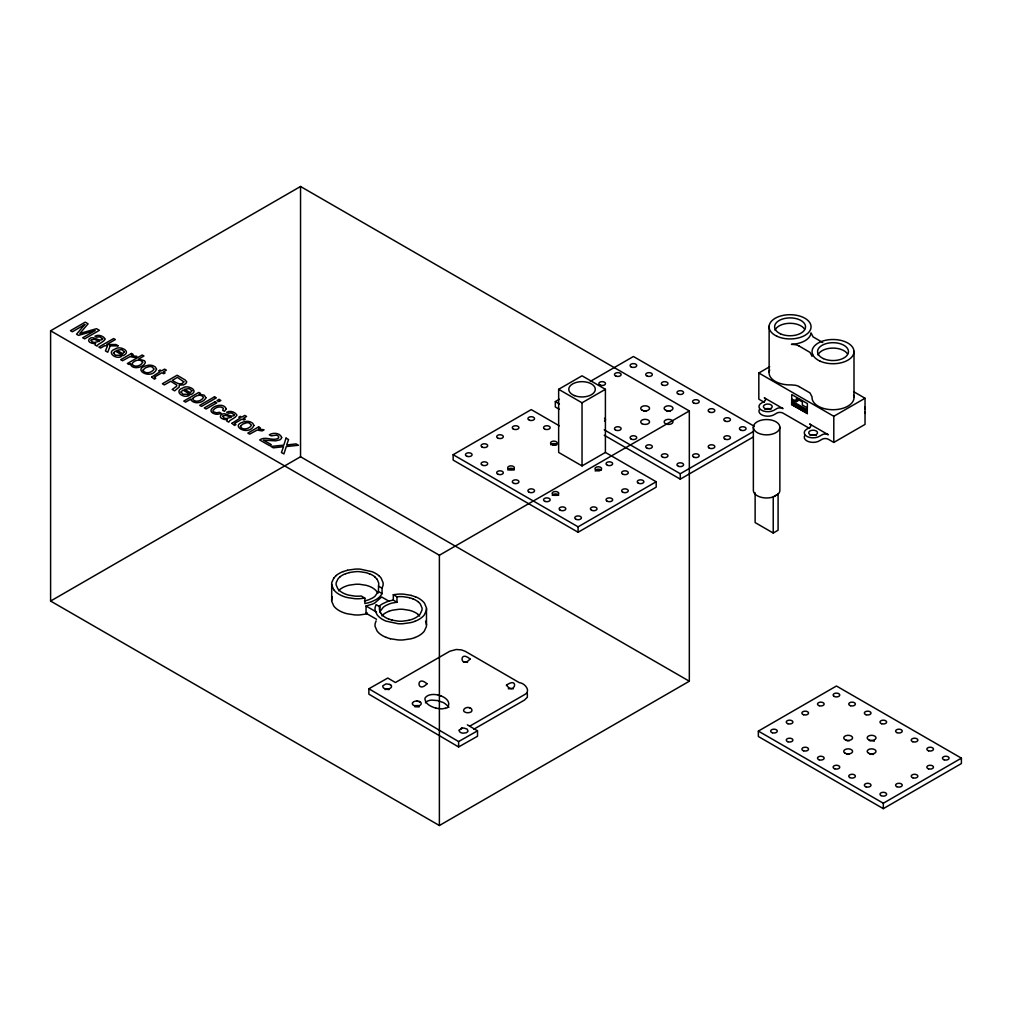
<?xml version="1.0" encoding="UTF-8"?>
<svg xmlns="http://www.w3.org/2000/svg" width="1012" height="1012" viewBox="0 0 1012 1012"><rect width="100%" height="100%" fill="white"/><g stroke="black" fill="none" stroke-linecap="round" stroke-linejoin="round"><path stroke-width="1.5" d="M377.084 579.142L378.665 582.887A21.631 12.486 0 0 1 378.627 585.202L378.399 591.501L374.908 596.346A20.923 12.081 0 0 1 372.315 598.117L369.203 599.572A21.201 12.233 0 0 1 365.661 600.66L364.409 600.938M379.778 612.146L379.778 606.732L376.122 604.619L375.161 607.352A26.148 15.091 0 0 0 375.098 610.147L377.021 614.663A25.591 14.775 0 0 0 379.298 617.13A25.249 14.585 0 0 0 382.346 619.306A25.249 14.585 0 0 0 386.04 621.115L398.032 623.696A26.122 15.079 0 0 0 402.877 623.734L410.695 622.62A25.591 14.775 0 0 0 414.971 621.305M339.931 576.929A21.201 12.233 0 0 0 337.957 578.953L336.224 582.608A21.619 12.486 0 0 0 336.174 584.923L337.768 588.668A21.201 12.233 0 0 0 339.652 590.704A20.923 12.081 0 0 0 342.182 592.513A20.923 12.081 0 0 0 345.244 594.006A21.189 12.233 0 0 0 348.735 595.145L355.174 596.144A21.631 12.486 0 0 0 359.184 596.169L361.208 596.005L364.864 598.117L364.864 603.531L367.369 603.013A25.578 14.763 0 0 0 371.644 601.697L375.414 599.939A25.249 14.585 0 0 0 378.539 597.801A25.591 14.775 0 0 0 380.917 595.372L382.055 593.614L382.055 588.2L383.017 585.467A26.148 15.091 0 0 0 383.067 582.672L381.157 578.156A25.591 14.775 0 0 0 378.867 575.689M393.314 594.702L396.97 596.814L396.97 602.229L393.314 600.116L393.314 594.702L398.614 594.107A26.148 15.091 0 0 1 403.472 594.145L411.239 595.347M426.482 624.859L426.482 608.629M390.91 685.149L391.264 685.579A3.909 2.264 0 0 1 391.467 686.047L391.467 686.844A4.845 2.796 0 0 1 391.264 687.312L390.607 688.008A4.478 2.593 0 0 1 388.874 688.78A5.085 2.935 0 0 1 388.077 688.932L387.52 688.982A4.086 2.366 0 0 1 386.698 688.982L384.864 688.641A4.352 2.505 0 0 1 383.308 687.743L382.713 686.199A3.921 2.264 0 0 1 382.865 685.731L385.876 683.998A4.82 2.783 0 0 1 386.698 683.91L389.822 684.428M332.379 596.726L331.835 598.573A26.11 15.066 0 0 0 331.772 601.368L333.694 605.884A25.591 14.775 0 0 0 335.971 608.351A25.249 14.573 0 0 0 339.02 610.527A25.249 14.573 0 0 0 342.714 612.323A25.591 14.775 0 0 0 346.939 613.702L354.706 614.916A26.11 15.066 0 0 0 359.551 614.942L367.369 613.841M379.778 606.732L379.551 607.617A21.631 12.486 0 0 0 379.513 609.932L381.094 613.677M412.504 702.948L412.377 703.821A4.832 2.783 0 0 0 412.542 704.289L413.124 705.01A4.339 2.505 0 0 0 414.3 705.68L419.487 705.592A4.301 2.479 0 0 0 420.575 704.871A3.909 2.264 0 0 0 420.929 704.441L421.169 703.821A4.086 2.366 0 0 0 421.169 703.34L421.144 703.176A4.845 2.796 0 0 0 420.941 702.72L420.435 702.151M459.385 729.918L459.22 730.398A4.086 2.366 0 0 0 459.22 730.879L459.967 732.068A4.339 2.505 0 0 0 461.143 732.751L462.117 733.042A4.845 2.796 0 0 0 462.927 733.156L465.874 732.827A4.301 2.479 0 0 0 467.114 732.207L467.784 731.499A4.845 2.796 0 0 0 467.987 731.031L467.114 729.07L464.04 728.096A4.921 2.846 0 0 0 463.205 728.096A4.832 2.796 0 0 0 462.13 728.235L459.246 730.095M380.006 611.501L383.257 607.289A20.923 12.081 0 0 1 385.85 605.53L388.975 604.075A21.201 12.233 0 0 1 392.504 602.975L396.97 602.229M376.122 620.837L375.161 623.582A26.11 15.066 0 0 0 375.098 626.377L377.021 630.893A25.591 14.775 0 0 0 379.298 633.36A25.249 14.585 0 0 0 382.346 635.536A25.249 14.573 0 0 0 386.04 637.345M388.342 689.412L389.177 689.476L386.698 689.311A4.845 2.796 0 0 0 385.61 689.45L385.104 689.589M333.922 577.852L331.835 582.343A26.11 15.079 0 0 0 331.772 585.138L333.682 589.642M425.432 702.847L426.318 701.86A7.4 4.276 0 0 1 427.583 701.063L429.796 700.342A8.766 5.06 0 0 1 431.757 700.076L437.766 700.608L442.965 702.417A20.417 11.79 0 0 1 444.913 703.504L448.303 706.452A16.103 9.298 0 0 1 448.911 707.35M469.682 726.199L524.469 694.687C531.49 691.322 524.975 683.075 519.32 682.657L465.292 651.336L461.421 649.881L456.197 649.502L449.847 651.222L395.401 682.518L387.786 678.04L368.861 688.767L368.861 694.169L458.6 746.957L477.525 736.243L477.525 730.828L467.329 724.832M460.915 728.615L462.13 728.235M50.6 330.785L300.539 186.486L689.324 410.948L689.324 681.215L439.385 825.514L50.6 601.052L50.6 330.785L439.385 555.246L689.324 410.948M50.6 601.052L300.539 456.754L689.324 681.215M605.404 452.427L582.026 465.925L558.649 452.427L558.649 389.304L582.026 375.806L605.404 389.304L605.404 452.427L656.193 481.75L656.193 487.164L578.092 532.249L453.148 460.106L453.148 454.704L531.237 409.607L559.307 425.812M559.396 409.354L555.322 407.001L555.322 401.587L559.358 399.259M590.338 381.385L633.423 356.502L754.294 426.292M558.649 389.304L582.026 402.801L605.404 389.304M764.288 402.308L758.823 399.158L758.823 372.998L769.689 366.723M792.877 401.536L805.931 409.076L805.931 410.341L792.877 402.814L792.877 401.536L795.318 400.132M453.148 454.704L578.092 526.835L656.193 481.75M796.419 401.6L796.419 398.45L802.364 401.878L802.364 405.04L806.766 407.57L806.766 412.162L792.32 403.826L792.32 399.234L796.419 401.6L800.075 399.487M791.624 404.56L807.399 413.491L791.624 404.56L791.776 394.553L807.399 403.573L807.247 413.579M604.215 429.822L680.279 473.73L752.979 431.757M604.215 435.236L680.279 479.144L752.979 437.159M758.823 372.998L833.799 416.286L865.032 398.247L865.032 424.407L833.799 442.434L828.335 439.284A4.415 2.555 0 0 0 822.086 439.284L819.745 440.637A8.855 5.111 0 0 1 808.411 441.586A8.855 5.111 0 0 1 804.919 435.299M755.129 492.781L755.129 522.572L773.231 533.033L778.089 530.225L778.089 494.16A13.257 7.653 0 0 0 779.86 490.327L779.86 427.203A13.257 7.653 0 0 0 759.974 420.575A13.257 7.653 0 0 0 759.974 433.832A13.257 7.653 0 0 0 779.86 427.203M758.355 731.094L836.443 686.009L961.4 758.152L961.4 763.567L883.312 808.651L758.355 736.508L758.355 731.094L883.312 803.237L961.4 758.152M473.793 729.222L524.469 700.089L527.341 697.243L527.353 693.941A10.993 6.35 0 0 0 526.708 692.891M368.861 688.767L458.6 741.556L477.525 730.828M412.517 702.986A4.339 2.505 0 0 1 412.744 702.606L413.288 702.024A4.465 2.581 0 0 1 413.857 701.67L415.287 701.177A3.909 2.264 0 0 1 416.084 701.063L419.702 701.67L419.031 701.379M435.97 708.16C431.416 706.793 425.47 704.352 424.926 698.976A9.576 5.528 0 0 1 425.23 697.799C431.15 689.665 454.578 697.812 447.38 707.641A16.483 9.513 0 0 1 446.924 707.881L442.042 708.893L436.627 708.311A10.398 5.996 0 0 0 436.159 708.198L436.058 708.185M461.143 728.526L461.864 728.298M508.315 688.742L513.388 688.755M414.768 706.718L419.259 706.882M347.47 570.199L355.301 569.098A26.11 15.079 0 0 1 360.133 569.136L372.125 571.717A25.249 14.573 0 0 1 378.792 575.651M349.178 572.552L355.655 571.641A21.619 12.486 0 0 1 359.677 571.666L366.116 572.665A21.189 12.233 0 0 1 369.494 573.93M376.515 619.268L366.04 613.234L366.04 606.011L372.302 604.139A19.418 11.208 0 0 0 374.82 602.962L381.663 596.991L389.19 601.343M366.04 613.234L367.356 612.943M408.987 620.267L402.51 621.191A21.619 12.486 0 0 1 398.5 621.166L392.061 620.154M364.864 598.117L359.551 598.712A26.135 15.091 0 0 1 354.706 598.674L346.939 597.472A25.591 14.775 0 0 1 342.714 596.093A25.249 14.585 0 0 1 339.02 594.284A25.249 14.573 0 0 1 335.971 592.121A25.591 14.775 0 0 1 333.745 589.68M393.314 600.116L390.796 600.622A25.578 14.763 0 0 0 386.533 601.95L382.764 603.709A25.249 14.573 0 0 0 379.639 605.834A25.591 14.775 0 0 0 378.754 606.618M416.919 701.025L417.741 701.088M396.97 596.814L398.994 596.65A21.631 12.486 0 0 1 403.004 596.675L409.443 597.687M445.318 708.463L445.457 708.413M467.531 662.329L465.28 662.101A4.377 2.53 0 0 0 463.8 662.329M469.669 707.869C466.19 705.832 460.245 710.993 465.912 712.486A4.44 2.568 0 0 0 467.392 712.714A4.288 2.479 0 0 0 469.581 712.499C473.338 712.031 472.262 707.97 469.163 707.54M390.265 638.724L398.032 639.926A26.11 15.079 0 0 0 402.877 639.963L410.695 638.85A25.591 14.775 0 0 0 414.971 637.535M440.815 696.104L438.247 694.991L440.625 696.028M822.743 342.524L813.053 336.857L811.017 332.885A20.986 12.119 0 0 1 791.409 344.32L795.268 344.662A9.601 5.541 0 0 1 799.088 346.003M799.088 346.003L810.03 352.404L812.079 356.262A20.986 12.119 0 0 1 812.611 354.225M854.128 391.96L865.032 398.247M799.088 386.584L810.03 392.985L812.067 396.957A20.986 12.119 0 0 0 834.457 409.696A20.986 12.119 0 0 0 853.622 395.312M809.587 428.455L783.035 413.136A4.415 2.555 0 0 0 776.786 413.136L773.661 414.933A8.855 5.111 0 0 1 762.808 415.325A8.855 5.111 0 0 1 759.493 409.341M555.322 401.587L559.396 403.94M378.399 586.087L382.055 588.2M378.399 591.501L382.055 593.614M366.04 606.011L376.515 612.058M377.084 591.767L377.957 593.234M425.546 621.166L426.394 623.923A26.11 15.066 0 0 1 426.343 626.719L424.243 631.21A25.591 14.775 0 0 1 421.865 633.638A25.249 14.573 0 0 1 415.046 637.497M883.312 803.237L883.312 808.651M854.001 351.366L854.001 397.349M833.799 416.286L833.799 442.434M773.231 533.033L773.231 496.955L778.089 494.16L773.231 496.955A13.257 7.653 0 0 1 753.358 490.327L753.358 427.203M769.133 326.054L769.133 372.036M680.279 473.73L680.279 479.144M582.026 402.801L582.026 465.925M578.092 526.835L578.092 532.249M458.6 741.556L458.6 746.957M439.385 555.246L439.385 825.514M331.696 584.202L331.696 600.432M300.539 186.486L300.539 456.754M508.163 469.252A3.314 1.91 0 0 1 513.906 469.252M550.768 444.812A3.314 1.91 0 0 1 553.741 443.56A3.314 1.91 0 0 1 556.878 444.66M507.935 470.087A6.186 3.567 0 0 1 514.121 470.087M595.22 470.997A6.186 3.567 0 0 1 599.914 470.643M553.868 495.387A6.186 3.567 0 0 1 557.068 495.387M552.818 444.913A6.211 3.58 0 0 1 556.018 445.078M552.261 495.361A3.314 1.91 0 0 1 555.462 493.945A3.314 1.91 0 0 1 558.662 495.361M595.435 470.163A3.314 1.91 0 0 1 601.179 470.163M869.915 740.91A4.415 2.555 0 0 1 874.292 741.252M870.08 754.383A4.415 2.555 0 0 1 873.47 754.471M846.955 754.345A4.415 2.555 0 0 1 849.245 754.319M847.019 740.809A4.415 2.555 0 0 1 849.308 740.809M604.518 418.272A3.314 1.91 0 0 1 604.518 420.979M666.883 411.403A4.415 2.555 0 0 1 670.273 411.416M643.986 411.302A4.415 2.555 0 0 1 646.276 411.302M381.866 615.827A21.201 12.233 0 0 1 383.257 614.512A20.923 12.081 0 0 1 388.912 611.324M418.298 614.739A21.201 12.233 0 0 1 419.638 616.08M415.046 621.267A25.249 14.573 0 0 0 421.865 617.409A25.591 14.775 0 0 0 424.256 614.98L426.343 610.489A26.11 15.079 0 0 0 426.394 607.693L424.483 603.177A25.591 14.775 0 0 0 422.194 600.786A25.249 14.585 0 0 0 415.464 596.726M409.05 620.242A21.201 12.233 0 0 0 412.58 619.142A20.923 12.081 0 0 0 415.654 617.725A20.91 12.081 0 0 0 418.247 615.954A21.201 12.233 0 0 0 420.22 613.942L421.953 610.223A21.619 12.486 0 0 0 421.991 607.908L420.41 604.164A21.201 12.233 0 0 0 418.513 602.178M392.226 620.128A21.201 12.233 0 0 1 388.734 618.99M383.206 615.713A21.201 12.233 0 0 1 381.309 613.677M409.493 597.776A21.201 12.233 0 0 1 412.985 598.914M411.239 595.499A25.591 14.775 0 0 1 415.451 596.878M390.379 638.724A25.591 14.775 0 0 1 386.167 637.345M388.57 619.015A20.923 12.081 0 0 1 383.042 615.751M418.462 614.701A20.923 12.081 0 0 0 412.934 611.438A21.189 12.233 0 0 0 409.329 610.299L403.004 609.3A21.631 12.486 0 0 0 398.981 609.275L392.504 610.185A21.189 12.233 0 0 0 388.975 611.286M412.934 598.826A20.923 12.081 0 0 1 418.462 602.089M336.313 575.411A25.249 14.573 0 0 1 339.437 573.285A25.249 14.573 0 0 1 343.207 571.527M333.985 577.966A25.591 14.775 0 0 1 336.376 575.524M343.207 571.666A25.591 14.775 0 0 1 347.47 570.351M339.931 576.878A20.91 12.081 0 0 1 345.585 573.69M345.649 573.779A21.189 12.233 0 0 1 349.178 572.691M375.022 577.194A21.189 12.233 0 0 1 376.919 579.243M376.919 591.729A21.201 12.233 0 0 0 375.035 589.692A20.923 12.081 0 0 0 369.608 586.429A21.201 12.233 0 0 0 366.002 585.29L359.677 584.291A21.619 12.486 0 0 0 355.667 584.266L349.178 585.176A21.201 12.233 0 0 0 345.649 586.277A20.923 12.081 0 0 0 339.931 589.49A21.201 12.233 0 0 0 338.539 590.818M369.608 573.804A20.923 12.081 0 0 1 375.123 577.068M389.721 684.491A4.352 2.505 0 0 1 390.796 685.2M419.702 701.759A4.301 2.479 0 0 1 420.423 702.239M799.088 386.584A9.601 5.541 0 0 0 795.268 385.243L791.194 384.902A20.986 12.119 0 0 1 769.651 370M810.119 435.375A4.415 2.555 0 0 1 816.229 435.451M864.817 411.72A8.855 5.111 0 0 1 864.754 413.402M764.819 409.227A4.415 2.555 0 0 1 770.929 409.303M864.817 407.216A8.855 5.111 0 0 1 864.754 408.899M775.028 330.165A15.458 8.931 0 0 1 789.082 323.321A15.458 8.931 0 0 1 804.54 329.077M817.974 354.959A15.458 8.931 0 0 1 832.041 348.115A15.458 8.931 0 0 1 847.487 353.871M427.001 683.796C416.78 694.358 415.97 674.005 427.001 683.796M470.061 659.002C460.536 669.868 458.322 649.135 470.061 659.002M506.443 685.2C514.766 695.927 519.498 675.991 506.455 685.162M226.157 408.81L224.487 411.365L222.729 410.353L223.386 408.253C220.363 405.496 215.202 407.343 213.064 410.328A3.137 1.809 0 0 0 213.494 411.77L216.581 412.845L219.389 412.276L221.147 413.301L218.756 414.06A5.224 3.023 0 0 1 215.417 414.11C202.223 410.492 222.653 399.829 226.157 408.81M151.711 377.059L154.343 379.133L155.772 378.298L154.507 377.489L154.887 376.831L161.92 372.77L163.64 373.757L165.12 372.909L163.4 371.91L166.398 370.177L164.576 369.114L161.566 370.86L160.098 370.012L158.631 370.873L160.086 371.708L151.711 377.059M231.9 423.358L234.518 425.419L235.948 424.597L234.683 423.775L235.062 423.117L242.096 419.057L243.816 420.056L245.296 419.196L243.576 418.209L246.586 416.463L244.752 415.413L241.741 417.146L240.287 416.299L238.807 417.159L240.261 418.007L231.9 423.358M113.471 353.011L115.457 355.237L119.859 355.326L121.642 356.35C116.14 360.057 105.767 352.189 115.077 349.051C119.77 345.206 132.268 351.455 123.224 355.617L115.33 351.05L113.471 353.011M181.047 392.036L183.033 394.263L187.448 394.338L189.231 395.363C183.716 399.07 173.343 391.201 182.666 388.064C187.346 384.218 199.857 390.468 190.8 394.629L182.906 390.063L181.047 392.036M102.579 338.742L102.528 339.349C98.556 342.233 93.382 334.871 89.145 338.982C86.564 342.372 93.193 343.953 95.609 343.574L94.976 344.94L97.051 346.117C97.405 343.827 103.022 342.676 105.147 339.298L105.046 338.754C102.92 335.718 98.278 334.276 94.951 336.199L96.633 337.173L99.707 336.832L102.579 338.742M234.303 414.793L234.253 415.401C230.281 418.285 225.107 410.935 220.869 415.034C218.301 418.424 224.917 420.005 227.346 419.626L226.713 420.992L228.788 422.168C229.129 419.879 234.746 418.74 236.871 415.35L236.77 414.806C234.645 411.77 230.015 410.328 226.675 412.251L228.37 413.225L231.432 412.883L234.303 414.793M143.16 370L143.084 370.544C145.374 374.604 152.382 372.568 154.115 368.988L151.914 366.837A3.479 2.011 0 0 0 149.08 366.584L145.273 367.913L143.16 370M240.527 426.216L240.451 426.76C242.741 430.821 249.749 428.784 251.482 425.204L249.281 423.054A3.479 2.011 0 0 0 246.447 422.788L242.64 424.129L240.527 426.216M186.613 381.929L185.917 383.535L183.526 384.902L179.25 385.129L179.225 387.039L174.633 390.847L172.179 389.43L176.493 386.394L176.784 385.079L170.699 381.258L164.361 384.914L162.363 383.763L177.138 375.224L185.398 380.132L186.613 381.929M142.667 362.22C141.288 365.825 134.71 367.925 132.129 364.345L132.091 363.675C133.9 360.323 140.504 358.387 142.667 362.22M130.409 363.725C131.522 370.152 143.261 367.875 145.273 362.726A5.756 3.314 0 0 0 144.261 360.639L138.593 359.108L143.957 356.009L142.199 354.984L127.36 363.548L129.03 364.522L130.409 363.725M156.531 369.19C151.56 381.271 129.068 368.216 149.08 365.155A6.287 3.631 0 0 1 153.191 365.775L155.317 366.989L156.531 369.19M253.898 425.407C248.914 437.488 226.435 424.433 246.447 421.359A6.287 3.631 0 0 1 250.559 421.991L252.684 423.206L253.898 425.407M91.105 340.121L91.915 341.727L94.205 342.537L99.581 341.183L94.015 339.248L91.105 340.121M222.842 416.172L223.639 417.779L225.929 418.588L231.305 417.235L225.739 415.299L222.842 416.172M124.312 351.746L122.806 353.707L116.81 350.253L121.617 349.595L124.312 351.746M191.888 390.758L190.382 392.719L184.399 389.266L189.206 388.621L191.888 390.758M183.804 381.815C181.363 386.382 175.127 382.245 172.369 380.284L177.416 377.375L183.804 381.815M281.64 437.475L281.45 438.158A6.148 3.555 0 0 1 279.805 439.853L275.618 440.852L263.424 440.131L271.292 444.673L269.584 445.672L259.692 439.954C265.549 435.653 273.025 441.801 278.654 437.981L278.629 436.324L276.744 435.122L271.191 435.856L269.344 434.793C273.025 432.39 280.172 432.757 281.64 437.475M205.929 397.792C203.614 402.738 194.81 404.737 191.141 400.183L191.091 398.956L185.588 402.131L183.779 401.094L198.807 392.416L200.566 393.428L199.136 394.263L204.222 395.186L205.929 397.792M286.042 438.107L283.803 445.128L270.938 446.444L273.354 447.835L283.524 446.697L281.425 452.503L283.917 453.933L286.295 446.558L298.451 445.267L296.073 443.888L286.674 444.989L288.559 439.55L286.042 438.107M110.156 345.838L107.765 352.239L105.45 350.911L107.525 345.826L104.615 345.75L100.567 348.09L98.834 347.078L113.61 338.552L115.355 339.551L106.766 344.51L116 344.548L118.315 345.889L110.156 345.838M193.077 398.159L192.824 399.462C195.468 402.865 201.426 400.916 203.361 397.678L203.349 397.033C200.857 393.617 195.506 395.591 193.077 398.159M84.768 324.561L76.545 334.213L78.531 335.364L95.204 330.595L82.706 337.768L84.603 338.868L99.391 330.329L96.545 328.698L79.834 333.479L88.082 323.815L85.223 322.158L70.435 330.684L72.345 331.797L84.768 324.561M131.471 353.479L120.694 359.703L122.503 360.753L129.966 356.654L134.988 357.502L136.898 356.401L131.32 355.541L133.192 354.478L131.471 353.479M214.519 396.805L199.731 405.331L201.54 406.381L216.328 397.842L214.519 396.805M214.987 401.751L204.26 407.95L206.106 409.012L216.821 402.814L214.987 401.751M219.035 399.411L216.985 400.6L218.832 401.663L220.882 400.474L219.035 399.411M258.617 426.887L247.839 433.111L249.648 434.161L257.111 430.062L262.133 430.91L264.056 429.809L258.477 428.962L260.337 427.886L258.617 426.887M764.288 401.41L761.947 402.763A8.855 5.111 0 0 0 761.163 409.974A8.855 5.111 0 0 0 773.661 410.429L776.786 408.62A4.415 2.555 0 0 1 783.035 408.62L764.288 397.805A4.415 2.555 0 0 1 764.288 401.41M809.587 427.557L806.463 429.366A8.855 5.111 0 0 0 807.247 436.577A8.855 5.111 0 0 0 819.745 436.121L822.086 434.768A4.415 2.555 0 0 1 828.335 434.768L809.587 423.952A4.415 2.555 0 0 1 809.587 427.557M551.97 444.597A3.314 1.91 0 0 0 557.182 443.205A3.314 1.91 0 0 0 552.489 441.295A3.314 1.91 0 0 0 551.97 444.597M508.682 469.125A3.314 1.91 0 0 0 514.235 468.265A3.314 1.91 0 0 0 510.174 465.925A3.314 1.91 0 0 0 508.682 469.125M553.804 495.083A3.314 1.91 0 0 0 558.776 493.426A3.314 1.91 0 0 0 553.804 491.769A3.314 1.91 0 0 0 553.804 495.083M595.967 470.036A3.314 1.91 0 0 0 601.507 469.176A3.314 1.91 0 0 0 597.447 466.836A3.314 1.91 0 0 0 595.967 470.036M574.512 395.603A13.257 7.653 0 0 0 595.246 389.911A13.257 7.653 0 0 0 576.334 382.397A13.257 7.653 0 0 0 574.512 395.603M575.752 519.181A3.314 1.91 0 0 0 581.293 518.321A3.314 1.91 0 0 0 577.245 515.981A3.314 1.91 0 0 0 575.752 519.181M498.347 474.388A3.314 1.91 0 0 0 503.318 472.73A3.314 1.91 0 0 0 498.347 471.073A3.314 1.91 0 0 0 498.347 474.388M544.519 428.999A3.314 1.91 0 0 0 550.06 428.139A3.314 1.91 0 0 0 545.999 425.799A3.314 1.91 0 0 0 544.519 428.999M513.274 428.999A3.314 1.91 0 0 0 518.827 428.139A3.314 1.91 0 0 0 514.766 425.799A3.314 1.91 0 0 0 513.274 428.999M545.202 501.446A3.314 1.91 0 0 0 550.174 499.789A3.314 1.91 0 0 0 545.202 498.132A3.314 1.91 0 0 0 545.202 501.446M622.608 492.123A3.314 1.91 0 0 0 628.161 491.263A3.314 1.91 0 0 0 624.1 488.922A3.314 1.91 0 0 0 622.608 492.123M560.142 510.162A3.314 1.91 0 0 0 565.683 509.302A3.314 1.91 0 0 0 561.622 506.961A3.314 1.91 0 0 0 560.142 510.162M638.23 483.103A3.314 1.91 0 0 0 643.771 482.243A3.314 1.91 0 0 0 639.71 479.903A3.314 1.91 0 0 0 638.23 483.103M482.041 447.038A3.314 1.91 0 0 0 487.582 446.178A3.314 1.91 0 0 0 483.534 443.838A3.314 1.91 0 0 0 482.041 447.038M513.969 483.407A3.314 1.91 0 0 0 518.941 481.75A3.314 1.91 0 0 0 513.969 480.093A3.314 1.91 0 0 0 513.969 483.407M591.64 510.301A3.314 1.91 0 0 0 596.991 509.099A3.314 1.91 0 0 0 592.513 507.025A3.314 1.91 0 0 0 591.64 510.301M622.608 474.084A3.314 1.91 0 0 0 628.161 473.236A3.314 1.91 0 0 0 624.1 470.884A3.314 1.91 0 0 0 622.608 474.084M528.896 492.123A3.314 1.91 0 0 0 534.437 491.263A3.314 1.91 0 0 0 530.389 488.922A3.314 1.91 0 0 0 528.896 492.123M529.58 420.284A3.314 1.91 0 0 0 534.551 418.626A3.314 1.91 0 0 0 529.58 416.969A3.314 1.91 0 0 0 529.58 420.284M497.664 438.019A3.314 1.91 0 0 0 503.204 437.159A3.314 1.91 0 0 0 499.144 434.818A3.314 1.91 0 0 0 497.664 438.019M607.567 465.33A3.314 1.91 0 0 0 612.652 463.787A3.314 1.91 0 0 0 607.795 462.029A3.314 1.91 0 0 0 607.567 465.33M467.114 456.361A3.314 1.91 0 0 0 472.085 454.704A3.314 1.91 0 0 0 467.114 453.047A3.314 1.91 0 0 0 467.114 456.361M482.724 465.368A3.314 1.91 0 0 0 487.695 463.724A3.314 1.91 0 0 0 482.724 462.067A3.314 1.91 0 0 0 482.724 465.368M606.998 501.142A3.314 1.91 0 0 0 612.538 500.282A3.314 1.91 0 0 0 608.478 497.942A3.314 1.91 0 0 0 606.998 501.142M880.959 795.571A3.314 1.91 0 0 0 886.512 794.711A3.314 1.91 0 0 0 882.451 792.371A3.314 1.91 0 0 0 880.959 795.571M896.847 786.691A3.314 1.91 0 0 0 902.198 785.489A3.314 1.91 0 0 0 897.72 783.414A3.314 1.91 0 0 0 896.847 786.691M834.103 696.382A3.314 1.91 0 0 0 839.644 695.522A3.314 1.91 0 0 0 835.596 693.182A3.314 1.91 0 0 0 834.103 696.382M803.553 750.79A3.314 1.91 0 0 0 808.525 749.133A3.314 1.91 0 0 0 803.553 747.476A3.314 1.91 0 0 0 803.553 750.79M850.409 705.706A3.314 1.91 0 0 0 855.38 704.048A3.314 1.91 0 0 0 850.409 702.391A3.314 1.91 0 0 0 850.409 705.706M819.176 705.706A3.314 1.91 0 0 0 824.147 704.048A3.314 1.91 0 0 0 819.176 702.391A3.314 1.91 0 0 0 819.176 705.706M803.553 714.725A3.314 1.91 0 0 0 808.525 713.068A3.314 1.91 0 0 0 803.553 711.411A3.314 1.91 0 0 0 803.553 714.725M868.751 753.333A4.415 2.555 0 0 0 875.937 751.827A4.415 2.555 0 0 0 870.08 748.994A4.415 2.555 0 0 0 868.751 753.333M868.891 739.873A4.415 2.555 0 0 0 875.975 738.203A4.415 2.555 0 0 0 869.915 735.496A4.415 2.555 0 0 0 868.891 739.873M834.786 768.829A3.314 1.91 0 0 0 839.758 767.172A3.314 1.91 0 0 0 834.786 765.515A3.314 1.91 0 0 0 834.786 768.829M819.176 759.81A3.314 1.91 0 0 0 824.147 758.152A3.314 1.91 0 0 0 819.176 756.495A3.314 1.91 0 0 0 819.176 759.81M787.931 723.732A3.314 1.91 0 0 0 792.902 722.075A3.314 1.91 0 0 0 787.931 720.417A3.314 1.91 0 0 0 787.931 723.732M912.887 777.836A3.314 1.91 0 0 0 917.859 776.191A3.314 1.91 0 0 0 912.887 774.534A3.314 1.91 0 0 0 912.887 777.836M772.32 732.751A3.314 1.91 0 0 0 777.292 731.094A3.314 1.91 0 0 0 772.32 729.437A3.314 1.91 0 0 0 772.32 732.751M928.51 750.79A3.314 1.91 0 0 0 933.481 749.133A3.314 1.91 0 0 0 928.51 747.476A3.314 1.91 0 0 0 928.51 750.79M866.032 714.725A3.314 1.91 0 0 0 871.003 713.068A3.314 1.91 0 0 0 866.032 711.411A3.314 1.91 0 0 0 866.032 714.725M881.654 723.732A3.314 1.91 0 0 0 886.613 722.075A3.314 1.91 0 0 0 881.654 720.417A3.314 1.91 0 0 0 881.654 723.732M845.083 753.219A4.415 2.555 0 0 0 852.446 752.017A4.415 2.555 0 0 0 846.955 748.931A4.415 2.555 0 0 0 845.083 753.219M896.872 732.599A3.314 1.91 0 0 0 902.198 731.372A3.314 1.91 0 0 0 897.695 729.323A3.314 1.91 0 0 0 896.872 732.599M845.956 740.076A4.415 2.555 0 0 0 852.585 737.862A4.415 2.555 0 0 0 845.956 735.648A4.415 2.555 0 0 0 845.956 740.076M866.032 786.855A3.314 1.91 0 0 0 871.003 785.198A3.314 1.91 0 0 0 866.032 783.541A3.314 1.91 0 0 0 866.032 786.855M849.726 777.532A3.314 1.91 0 0 0 855.266 776.685A3.314 1.91 0 0 0 851.206 774.332A3.314 1.91 0 0 0 849.726 777.532M787.931 741.771A3.314 1.91 0 0 0 792.902 740.114A3.314 1.91 0 0 0 787.931 738.456A3.314 1.91 0 0 0 787.931 741.771M912.773 741.733A3.314 1.91 0 0 0 917.859 740.189A3.314 1.91 0 0 0 913.001 738.418A3.314 1.91 0 0 0 912.773 741.733M944.12 759.81A3.314 1.91 0 0 0 949.092 758.152A3.314 1.91 0 0 0 944.12 756.495A3.314 1.91 0 0 0 944.12 759.81M928.51 768.829A3.314 1.91 0 0 0 933.481 767.172A3.314 1.91 0 0 0 928.51 765.515A3.314 1.91 0 0 0 928.51 768.829M678.622 466.368A3.314 1.91 0 0 0 683.593 464.71A3.314 1.91 0 0 0 678.622 463.053A3.314 1.91 0 0 0 678.622 466.368M693.815 457.184A3.314 1.91 0 0 0 699.165 455.982A3.314 1.91 0 0 0 694.687 453.92A3.314 1.91 0 0 0 693.815 457.184M631.071 366.875A3.314 1.91 0 0 0 636.624 366.015A3.314 1.91 0 0 0 632.563 363.675A3.314 1.91 0 0 0 631.071 366.875M647.376 376.198A3.314 1.91 0 0 0 652.348 374.541A3.314 1.91 0 0 0 647.376 372.884A3.314 1.91 0 0 0 647.376 376.198M616.144 376.198A3.314 1.91 0 0 0 621.115 374.541A3.314 1.91 0 0 0 616.144 372.884A3.314 1.91 0 0 0 616.144 376.198M600.521 385.218A3.314 1.91 0 0 0 605.492 383.561A3.314 1.91 0 0 0 600.521 381.903A3.314 1.91 0 0 0 600.521 385.218M665.719 423.838A4.415 2.555 0 0 0 672.904 422.333A4.415 2.555 0 0 0 667.06 419.487A4.415 2.555 0 0 0 665.719 423.838M665.858 410.379A4.415 2.555 0 0 0 672.942 408.696A4.415 2.555 0 0 0 666.883 405.989A4.415 2.555 0 0 0 665.858 410.379M631.071 439.018A3.314 1.91 0 0 0 636.624 438.158A3.314 1.91 0 0 0 632.563 435.818A3.314 1.91 0 0 0 631.071 439.018M615.46 429.999A3.314 1.91 0 0 0 621.001 429.139A3.314 1.91 0 0 0 616.94 426.798A3.314 1.91 0 0 0 615.46 429.999M709.172 448.038A3.314 1.91 0 0 0 714.712 447.177A3.314 1.91 0 0 0 710.652 444.837A3.314 1.91 0 0 0 709.172 448.038M725.477 421.283A3.314 1.91 0 0 0 730.449 419.626A3.314 1.91 0 0 0 725.477 417.969A3.314 1.91 0 0 0 725.477 421.283M662.316 384.914A3.314 1.91 0 0 0 667.857 384.054A3.314 1.91 0 0 0 663.796 381.714A3.314 1.91 0 0 0 662.316 384.914M678.622 394.237A3.314 1.91 0 0 0 683.593 392.58A3.314 1.91 0 0 0 678.622 390.923A3.314 1.91 0 0 0 678.622 394.237M642.051 423.712A4.415 2.555 0 0 0 649.413 422.51A4.415 2.555 0 0 0 643.923 419.423A4.415 2.555 0 0 0 642.051 423.712M693.84 403.092A3.314 1.91 0 0 0 699.178 401.865A3.314 1.91 0 0 0 694.675 399.816A3.314 1.91 0 0 0 693.84 403.092M642.013 410.164A4.415 2.555 0 0 0 649.4 409.012A4.415 2.555 0 0 0 643.986 405.888A4.415 2.555 0 0 0 642.013 410.164M662.999 457.348A3.314 1.91 0 0 0 667.971 455.691A3.314 1.91 0 0 0 662.999 454.046A3.314 1.91 0 0 0 662.999 457.348M647.376 448.341A3.314 1.91 0 0 0 652.348 446.684A3.314 1.91 0 0 0 647.376 445.027A3.314 1.91 0 0 0 647.376 448.341M709.741 412.226A3.314 1.91 0 0 0 714.826 410.682A3.314 1.91 0 0 0 709.969 408.911A3.314 1.91 0 0 0 709.741 412.226M741.088 430.302A3.314 1.91 0 0 0 746.059 428.645A3.314 1.91 0 0 0 741.088 426.988A3.314 1.91 0 0 0 741.088 430.302M724.794 439.018A3.314 1.91 0 0 0 730.335 438.158A3.314 1.91 0 0 0 726.274 435.818A3.314 1.91 0 0 0 724.794 439.018M780.442 333.808A15.458 8.931 0 0 0 805.362 328.141A15.458 8.931 0 0 0 784.401 318.514A15.458 8.931 0 0 0 780.442 333.808M777.001 336.3A20.986 12.119 0 0 0 810.827 328.609A20.986 12.119 0 0 0 782.377 315.542A20.986 12.119 0 0 0 777.001 336.3M823.388 358.602A15.458 8.931 0 0 0 848.309 352.935A15.458 8.931 0 0 0 827.361 343.308A15.458 8.931 0 0 0 823.388 358.602M819.96 361.094A20.986 12.119 0 0 0 853.774 353.416A20.986 12.119 0 0 0 825.337 340.348A20.986 12.119 0 0 0 819.96 361.094M765.363 408.721A4.415 2.555 0 0 0 772.219 406.761A4.415 2.555 0 0 0 765.844 404.307A4.415 2.555 0 0 0 765.363 408.721M810.65 434.869A4.415 2.555 0 0 0 817.506 432.908A4.415 2.555 0 0 0 811.143 430.454A4.415 2.555 0 0 0 810.65 434.869"/></g></svg>
